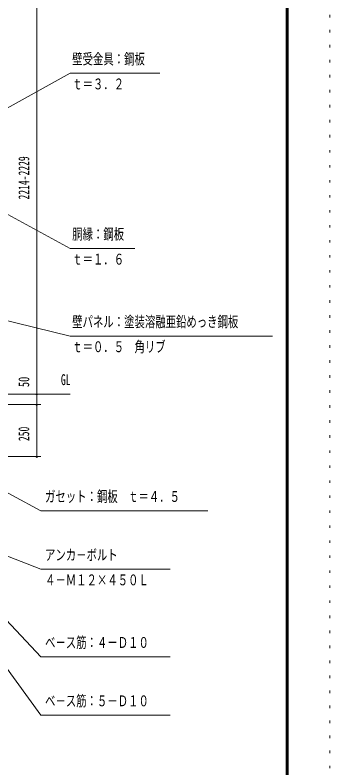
# Model space of a CAD drawing. Units: millimetres, scale not verified. Extents: x -26655 to 26659, y -10500 to 10500.
# Drawn here: x 22888 to 26659, y -3387 to 5638 of the extents above; entities that cross this region are included whole.
import ezdxf
from ezdxf.enums import TextEntityAlignment as Align

# ---------------------------------------------------------------- set-up
doc = ezdxf.new("R2010")
doc.units = ezdxf.units.MM
doc.header["$LTSCALE"] = 60
doc.linetypes.add('USER4', pattern=[3, 0.5, -2.5])
for name, color, linetype, lineweight in [('0-A_2-52DIM', 3, 'Continuous', 18), ('0-C_F-F1PAPER', 5, 'Continuous', 18), ('0-D_F-E_J_ADD', 5, 'USER4', 18)]:
    doc.layers.add(name, color=color, linetype=linetype, lineweight=lineweight)
doc.styles.add('ＭＳ ゴシック', font='')
doc.styles.get('ＭＳ ゴシック').set_extended_font_data('MS Gothic')

msp = doc.modelspace()

# ---------------------------------------------------------------- linework, layer by layer
at = {"layer": '0-A_2-52DIM'}
for p, q in [((23147.42, 344.93), (23147.42, 6652.54)), ((21621.71, 3875.22), (23547.42, 4939.93)), ((23547.42, 4939.93), (24622.42, 4939.93)), ((23547.42, 1789.93), (21071.14, 2390.96)), ((23547.42, 1789.93), (25972.42, 1789.93)), ((22497.41, 1094.93), (23547.42, 1094.93)), ((23157.42, 1094.93), (23137.42, 1094.93)), ((23197.42, 969.93), (21947.42, 969.93)), ((23157.42, 969.93), (23137.42, 969.93)), ((22247.42, 344.93), (23197.42, 344.93)), ((23157.42, 344.93), (23137.42, 344.93))]:
    msp.add_line(p, q, dxfattribs=at)
for points in [[(21744.69, 3823.93), (23547.42, 2839.93), (24322.42, 2839.93)], [(25197.42, -305.07), (23197.42, -305.07), (21835.46, 428.62)], [(21780.11, -451.73), (23197.42, -1005.07), (24747.41, -1005.07)], [(21748.54, -761.97), (23197.42, -2755.07), (24747.41, -2755.07)], [(24747.41, -2055.07), (23197.42, -2055.07), (22004.69, -786.39)]]:
    msp.add_lwpolyline(points, dxfattribs=at)
for centre in [(23147.42, 1094.93), (23147.42, 969.93), (23147.42, 344.93)]:
    msp.add_arc(centre, 10, 180, 0, dxfattribs=at)
at = {"layer": '0-C_F-F1PAPER'}
for points in [[(26158.83, -10000), (-2541.17, -10000), (-2541.17, 10100), (26158.83, 10100)], [(26156.32, -9997.5), (26156.32, 10097.5), (-2538.67, 10097.5), (-2538.67, -9997.5)], [(26153.83, -9995), (26153.83, 10095), (-2536.17, 10095), (-2536.17, -9995)], [(26151.32, -9992.5), (-2533.67, -9992.5), (-2533.67, 10092.5), (26151.32, 10092.5)], [(26148.83, -9990), (26148.83, 10090), (-2531.17, 10090), (-2531.17, -9990)], [(26146.33, -9987.5), (-2528.67, -9987.5), (-2528.67, 10087.5), (26146.33, 10087.5)], [(26143.82, -9985), (26143.82, 10085), (-2526.17, 10085), (-2526.17, -9985)], [(26141.33, -9982.5), (-2523.67, -9982.5), (-2523.67, 10082.5), (26141.33, 10082.5)], [(26138.82, -9980), (-2521.17, -9980), (-2521.17, 10080), (26138.82, 10080)], [(26136.33, -9977.5), (-2518.67, -9977.5), (-2518.67, 10077.5), (26136.33, 10077.5)], [(26133.83, -9975), (26133.83, 10075), (-2516.17, 10075), (-2516.17, -9975)]]:
    msp.add_lwpolyline(points, close=True, dxfattribs=at)
at = {"layer": '0-D_F-E_J_ADD'}
msp.add_lwpolyline([(26658.83, -10500), (-3041.17, -10500), (-3041.17, 10500), (26658.83, 10500)], close=True, dxfattribs=at)

# ---------------------------------------------------------------- texts
at = {"layer": '0-A_2-52DIM', "color": 7, "style": 'ＭＳ ゴシック'}
for s, width, p in [('壁受金具：鋼板', 0.7, (23572.42, 5007.69)), ('ｔ＝３．２', 0.7, (23572.42, 4707.69)), ('胴縁：鋼板', 0.7, (23572.42, 2907.69)), ('ｔ＝１．６', 0.7, (23572.42, 2607.69)), ('壁パネル：塗装溶融亜鉛めっき鋼板', 0.7, (23572.42, 1857.69)), ('ｔ＝０．５\u3000角リブ', 0.7, (23572.42, 1557.69)), ('GL', 0.65, (23437.41, 1162.7)), ('ガセット：鋼板\u3000ｔ＝４．５', 0.7, (23247.41, -237.3)), ('アンカ－ボルト', 0.7, (23247.41, -937.3)), ('４－Ｍ１２×４５０Ｌ', 0.7, (23247.41, -1237.31)), ('ベ－ス筋：４－Ｄ１０', 0.7, (23247.41, -1987.3)), ('ベ－ス筋：５－Ｄ１０', 0.7, (23247.41, -2687.3))]:
    msp.add_text(s, height=130.2, dxfattribs=dict(at, width=width)).set_placement(p, align=Align.BOTTOM_LEFT)
for s, width, p in [('2214-2229', 0.65, (23097.42, 3426.71)), ('50', 0.7, (23097.41, 1178.21)), ('250', 0.65, (23097.41, 530.6))]:
    msp.add_text(s, height=130.2, rotation=90, dxfattribs=dict(at, width=width)).set_placement(p, align=Align.BOTTOM_LEFT)

doc.saveas('drawing.dxf')
